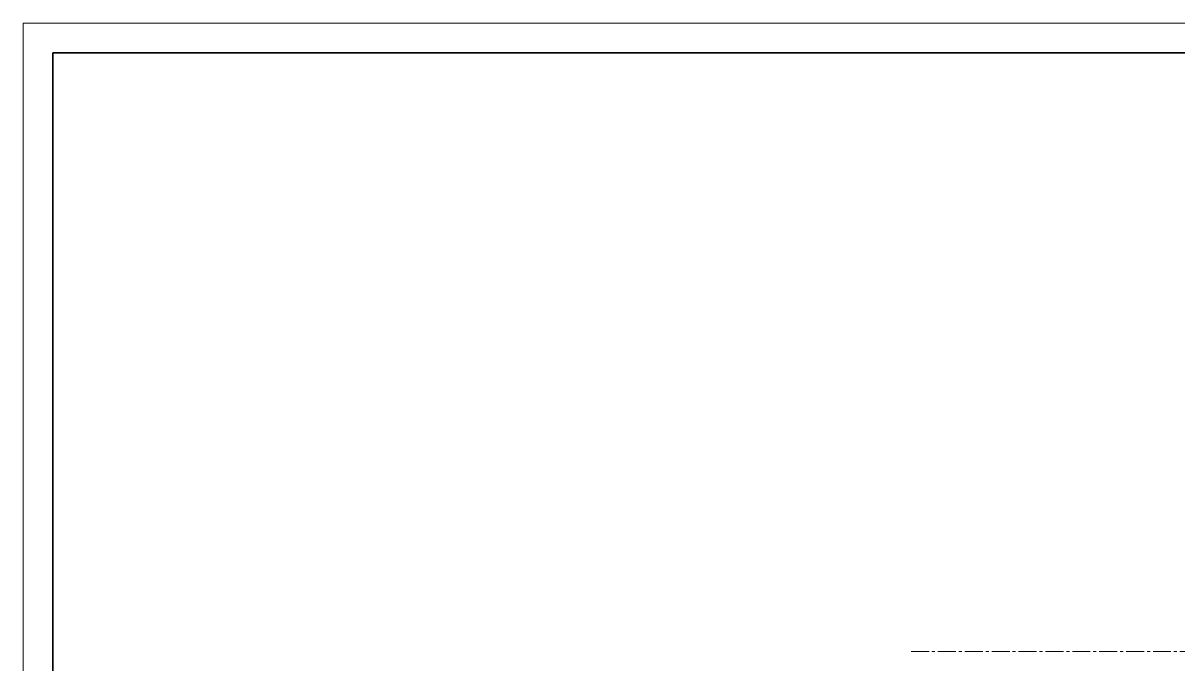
# Model space of a CAD drawing. Header units: millimetres. Extents: x -594 to 6367, y -2099 to 456.
# Drawn here: x -594 to 179, y -8 to 420 of the extents above; entities that cross this region are included whole.
import ezdxf

# ---------------------------------------------------------------- set-up
doc = ezdxf.new("R2010")
doc.units = ezdxf.units.MM
doc.linetypes.add('点画线', pattern=[18, 12, -2, 2, -2])
for name, color, linetype, lineweight in [('中心线层', 1, '点画线', 18), ('粗实线层', 7, 'Continuous', 35), ('细实线层', 7, 'Continuous', 18)]:
    doc.layers.add(name, color=color, linetype=linetype, lineweight=lineweight)

# ---------------------------------------------------------------- blocks, each defined once
blk = doc.blocks.new('$CAXA_FRAME_13B17AC1$')
at = {"layer": '粗实线层'}
for p, q in [((-574.5, 400.5), (-574.5, -400.5)), ((574.5, 400.5), (-574.5, 400.5))]:
    blk.add_line(p, q, dxfattribs=at)
at = {"layer": '细实线层'}
for p, q in [((594.5, 420.5), (-594.5, 420.5)), ((-594.5, 420.5), (-594.5, -420.5))]:
    blk.add_line(p, q, dxfattribs=at)

msp = doc.modelspace()

# ---------------------------------------------------------------- linework, layer by layer
at = {"layer": '中心线层'}
msp.add_line((0, 0), (3507.16, 0), dxfattribs=at)

# ---------------------------------------------------------------- block references
at = {"layer": '粗实线层'}
msp.add_blockref('$CAXA_FRAME_13B17AC1$', (0, 0), dxfattribs=at)

doc.saveas('drawing.dxf')
